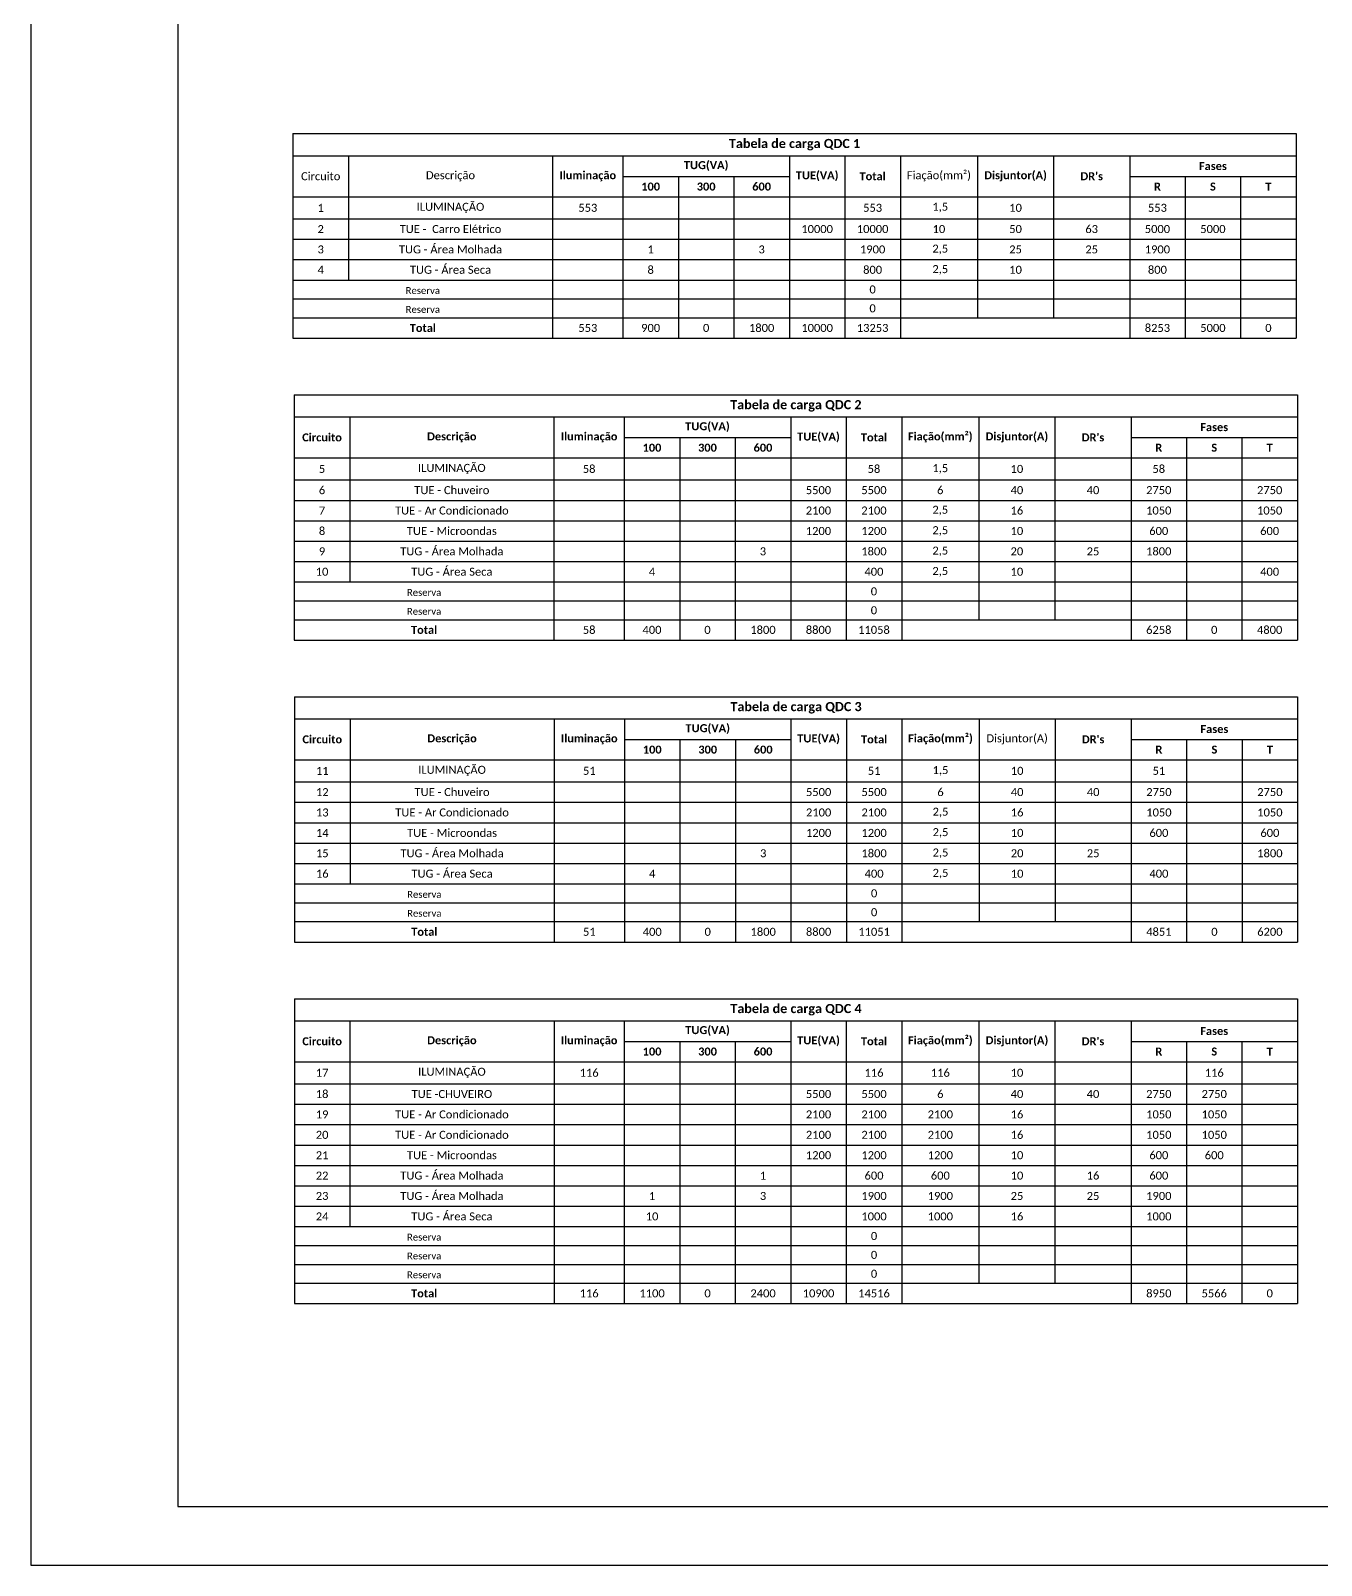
# Model space of a CAD drawing. Header units: millimetres. Extents: x 32721 to 70403, y 1490 to 13922.
# Drawn here: x 32721 to 34367, y 1490 to 3449 of the extents above; entities that cross this region are included whole.
import ezdxf

# ---------------------------------------------------------------- set-up
doc = ezdxf.new("R2010")
doc.units = ezdxf.units.MM
doc.layers.add('EJELFORMATO', color=170, linetype='Continuous', lineweight=25)
doc.styles.get("Standard").update_dxf_attribs({"font": 'arial.ttf'})

msp = doc.modelspace()

# ---------------------------------------------------------------- linework, layer by layer
for p, q in [((33055.3, 3317.3), (34335.2, 3317.3)), ((33055.3, 3317.3), (33055.3, 3056.3)), ((34335.2, 3317.3), (34335.2, 3056.3)), ((33055.3, 3289.1), (34335.2, 3289.1)), ((33126.1, 3289.1), (33126.1, 3130.5)), ((33386.6, 3289.1), (33386.6, 3056.3)), ((33476.3, 3289.1), (33476.3, 3056.3)), ((33688.7, 3289.1), (33688.7, 3056.3)), ((33759.5, 3289.1), (33759.5, 3056.3)), ((33830.3, 3289.1), (33830.3, 3056.3)), ((33928.8, 3289.1), (33928.8, 3082.3)), ((34025.8, 3289.1), (34025.8, 3082.3)), ((34122.9, 3289.1), (34122.9, 3056.3)), ((33476.3, 3262.7), (33688.7, 3262.7)), ((33547.1, 3262.7), (33547.1, 3056.3)), ((33617.9, 3262.7), (33617.9, 3056.3)), ((34122.9, 3262.7), (34335.2, 3262.7)), ((34193.7, 3262.7), (34193.7, 3056.3)), ((34264.5, 3262.7), (34264.5, 3056.3)), ((33055.3, 3236.7), (34335.2, 3236.7)), ((33055.3, 3208.6), (34335.2, 3208.6)), ((33055.3, 3182.5), (34335.2, 3182.5)), ((33055.3, 3156.5), (34335.2, 3156.5)), ((33055.3, 3130.5), (34335.2, 3130.5)), ((33055.3, 3106.4), (34335.2, 3106.4)), ((33055.3, 3082.3), (34335.2, 3082.3)), ((33055.3, 3056.3), (34335.2, 3056.3)), ((33057, 2984), (34336.9, 2984)), ((33057, 2984), (33057, 2671)), ((34336.9, 2984), (34336.9, 2671)), ((33057, 2955.8), (34336.9, 2955.8)), ((33127.8, 2955.8), (33127.8, 2745.2)), ((33388.3, 2955.8), (33388.3, 2671)), ((33478, 2955.8), (33478, 2671)), ((33690.4, 2955.8), (33690.4, 2671)), ((33761.2, 2955.8), (33761.2, 2671)), ((33832, 2955.8), (33832, 2671)), ((33930.5, 2955.8), (33930.5, 2697)), ((34027.5, 2955.8), (34027.5, 2697)), ((34124.6, 2955.8), (34124.6, 2671)), ((33478, 2929.5), (33690.4, 2929.5)), ((33548.8, 2929.5), (33548.8, 2671)), ((33619.6, 2929.5), (33619.6, 2671)), ((34124.6, 2929.5), (34336.9, 2929.5)), ((34195.4, 2929.5), (34195.4, 2671)), ((34266.1, 2929.5), (34266.1, 2671)), ((33057, 2903.4), (34336.9, 2903.4)), ((33057, 2875.3), (34336.9, 2875.3)), ((33057, 2849.3), (34336.9, 2849.3)), ((33057, 2823.3), (34336.9, 2823.3)), ((33057, 2797.2), (34336.9, 2797.2)), ((33057, 2771.2), (34336.9, 2771.2)), ((33057, 2745.2), (34336.9, 2745.2)), ((33057, 2721.1), (34336.9, 2721.1)), ((33057, 2697), (34336.9, 2697)), ((33057, 2671), (34336.9, 2671)), ((33057.3, 2598.7), (34337.2, 2598.7)), ((33057.3, 2598.7), (33057.3, 2285.7)), ((34337.2, 2598.7), (34337.2, 2285.7)), ((33057.3, 2570.5), (34337.2, 2570.5)), ((33128.1, 2570.5), (33128.1, 2359.9)), ((33388.5, 2570.5), (33388.5, 2285.7)), ((33478.3, 2570.5), (33478.3, 2285.7)), ((33690.7, 2570.5), (33690.7, 2285.7)), ((33761.4, 2570.5), (33761.4, 2285.7)), ((33832.2, 2570.5), (33832.2, 2285.7)), ((33930.7, 2570.5), (33930.7, 2311.7)), ((34027.8, 2570.5), (34027.8, 2311.7)), ((34124.8, 2570.5), (34124.8, 2285.7)), ((33478.3, 2544.2), (33690.7, 2544.2)), ((33549.1, 2544.2), (33549.1, 2285.7)), ((33619.9, 2544.2), (33619.9, 2285.7)), ((34124.8, 2544.2), (34337.2, 2544.2)), ((34195.6, 2544.2), (34195.6, 2285.7)), ((34266.4, 2544.2), (34266.4, 2285.7)), ((33057.3, 2518.1), (34337.2, 2518.1)), ((33057.3, 2490), (34337.2, 2490)), ((33057.3, 2464), (34337.2, 2464)), ((33057.3, 2438), (34337.2, 2438)), ((33057.3, 2411.9), (34337.2, 2411.9)), ((33057.3, 2385.9), (34337.2, 2385.9)), ((33057.3, 2359.9), (34337.2, 2359.9)), ((33057.3, 2335.8), (34337.2, 2335.8)), ((33057.3, 2311.7), (34337.2, 2311.7)), ((33057.3, 2285.7), (34337.2, 2285.7)), ((33057.1, 2213.4), (34337, 2213.4)), ((33057.1, 2213.4), (33057.1, 1824.2)), ((34337, 2213.4), (34337, 1824.2)), ((33057.1, 2185.2), (34337, 2185.2)), ((33127.9, 2185.2), (33127.9, 1922.5)), ((33388.4, 2185.2), (33388.4, 1824.2)), ((33478.1, 2185.2), (33478.1, 1824.2)), ((33690.5, 2185.2), (33690.5, 1824.2)), ((33761.3, 2185.2), (33761.3, 1824.2)), ((33832, 2185.2), (33832, 1824.2)), ((33930.6, 2185.2), (33930.6, 1850.3)), ((34027.6, 2185.2), (34027.6, 1850.3)), ((34124.7, 2185.2), (34124.7, 1824.2)), ((33478.1, 2158.9), (33690.5, 2158.9)), ((33548.9, 2158.9), (33548.9, 1824.2)), ((33619.7, 2158.9), (33619.7, 1824.2)), ((34124.7, 2158.9), (34337, 2158.9)), ((34195.4, 2158.9), (34195.4, 1824.2)), ((34266.2, 2158.9), (34266.2, 1824.2)), ((33057.1, 2132.8), (34337, 2132.8)), ((33057.1, 2104.7), (34337, 2104.7)), ((33057.1, 2078.7), (34337, 2078.7)), ((33057.1, 2052.7), (34337, 2052.7)), ((33057.1, 2026.6), (34337, 2026.6)), ((33057.1, 2000.6), (34337, 2000.6)), ((33057.1, 1974.6), (34337, 1974.6)), ((33057.1, 1948.5), (34337, 1948.5)), ((33057.1, 1922.5), (34337, 1922.5)), ((33057.1, 1898.4), (34337, 1898.4)), ((33057.1, 1874.3), (34337, 1874.3)), ((33057.1, 1850.3), (34337, 1850.3)), ((33057.1, 1824.2), (34337, 1824.2))]:
    msp.add_line(p, q)
at = {"layer": 'EJELFORMATO', "color": 7}
msp.add_lwpolyline([(32720.7, 1490.3), (39028.2, 1490.3), (39028.2, 5945.3), (32720.7, 5945.3)], close=True, dxfattribs=at)
at = {"layer": 'EJELFORMATO'}
msp.add_lwpolyline([(38953.2, 1565.3), (38953.2, 5870.3), (32908.2, 5870.3), (32908.2, 1565.3)], close=True, dxfattribs=at)

# ---------------------------------------------------------------- texts
for s, insert, char_height, width, attachment_point in [('{\\fCalibri|b1|i0|c0;Tabela de carga QDC 1', (33695.3, 3303.2), 11.674, 1267.522, 5), ('{\\fCalibri|b1|i0|c0;TUG(VA)', (33582.5, 3275.9), 10.214, 199.95, 5), ('{\\fCalibri|b1|i0|c0;TUE(VA)', (33724.1, 3262.9), 10.214, 58.377, 5), ('{\\fCalibri|b0|i0|c0;Fiação(mm²)', (33879.5, 3262.9), 10.214, 86.102, 5), ('{\\fCalibri|b1|i0|c0;Disjuntor(A)', (33977.3, 3262.9), 10.214, 84.643, 5), ('{\\fCalibri|b1|i0|c0;Fases', (34229.1, 3275.9), 10.214, 199.95, 5), ('{\\fCalibri|b0|i0|c0;Circuito', (33090.7, 3262.9), 10.214, 58.377, 5), ('{\\fCalibri|b0|i0|c0;Descrição', (33256.3, 3262.9), 10.214, 248.074, 5), ('{\\fCalibri|b1|i0|c0;Iluminação', (33431.5, 3262.9), 10.214, 77.347, 5), ('{\\fCalibri|b1|i0|c0;100', (33511.7, 3249.7), 10.214, 58.377, 5), ('{\\fCalibri|b1|i0|c0;300', (33582.5, 3249.7), 10.214, 58.377, 5), ('{\\fCalibri|b1|i0|c0;600', (33653.3, 3249.7), 10.214, 58.377, 5), ('{\\fCalibri|b1|i0|c0;Total', (33794.9, 3262.9), 10.214, 58.377, 5), ("{\\fCalibri|b1|i0|c0;DR's", (34074.4, 3262.9), 10.214, 84.643, 5), ('{\\fCalibri|b1|i0|c0;R', (34158.3, 3249.7), 10.214, 58.377, 5), ('{\\fCalibri|b1|i0|c0;S', (34229.1, 3249.7), 10.214, 58.377, 5), ('{\\fCalibri|b1|i0|c0;T', (34299.9, 3249.7), 10.214, 58.377, 5), ('{\\fCalibri|b0|i0|c0;ILUMINAÇÃO', (33256.3, 3222.6), 10.214, 248.074, 5), ('{\\fCalibri|b0|i0|c0;1', (33090.7, 3222.6), 10.214, 58.377, 5), ('{\\fCalibri|b0|i0|c0;553', (33431.5, 3222.6), 10.214, 77.347, 5), ('{\\fCalibri|b0|i0|c0;553', (33794.9, 3222.6), 10.214, 58.377, 5), ('{\\fCalibri|b0|i0|c0;1,5', (33881.2, 3223), 10.214, 86.102, 5), ('{\\fCalibri|b0|i0|c0;10', (33977.3, 3222.6), 10.214, 84.643, 5), ('{\\fCalibri|b0|i0|c0;553', (34158.3, 3222.6), 10.214, 58.377, 5), ('{\\fCalibri|b0|i0|c0;2', (33090.7, 3195.5), 10.214, 58.377, 5), ('{\\fCalibri|b0|i0|c0;TUE -  Carro Elétrico', (33256.3, 3195.5), 10.214, 248.074, 5), ('{\\fCalibri|b0|i0|c0;10000', (33724.1, 3195.5), 10.214, 58.377, 5), ('{\\fCalibri|b0|i0|c0;10000', (33794.9, 3195.5), 10.214, 58.377, 5), ('{\\fCalibri|b0|i0|c0|p34;10}', (33879.5, 3195.5), 10.214, 86.102, 5), ('{\\fCalibri|b0|i0|c0;50', (33977.3, 3195.5), 10.214, 84.643, 5), ('{\\fCalibri|b0|i0|c0;63', (34074.4, 3195.5), 10.214, 84.643, 5), ('{\\fCalibri|b0|i0|c0;5000', (34158.3, 3195.5), 10.214, 58.377, 5), ('{\\fCalibri|b0|i0|c0;5000', (34229.1, 3195.5), 10.214, 58.377, 5), ('{\\fCalibri|b0|i0|c0;3', (33090.7, 3169.5), 10.214, 58.377, 5), ('{\\fCalibri|b0|i0|c0;TUG - Área Molhada ', (33256.3, 3169.5), 10.214, 248.074, 5), ('{\\fCalibri|b0|i0|c0;1', (33511.7, 3169.5), 10.214, 58.377, 5), ('{\\fCalibri|b0|i0|c0;3', (33653.3, 3169.5), 10.214, 58.377, 5), ('{\\fCalibri|b0|i0|c0;1900', (33794.9, 3169.5), 10.214, 58.377, 5), ('{\\fCalibri|b0|i0|c0;2,5', (33881.2, 3169.5), 10.214, 86.102, 5), ('{\\fCalibri|b0|i0|c0;25', (33977.3, 3169.5), 10.214, 84.643, 5), ('{\\fCalibri|b0|i0|c0;25', (34074.4, 3169.5), 10.214, 84.643, 5), ('{\\fCalibri|b0|i0|c0;1900', (34158.3, 3169.5), 10.214, 58.377, 5), ('{\\fCalibri|b0|i0|c0;4', (33090.7, 3143.5), 10.214, 58.377, 5), ('{\\fCalibri|b0|i0|c0;TUG - Área Seca', (33256.3, 3143.5), 10.214, 248.074, 5), ('{\\fCalibri|b0|i0|c0;8', (33511.7, 3143.5), 10.214, 58.377, 5), ('{\\fCalibri|b0|i0|c0;800', (33794.9, 3143.5), 10.214, 58.377, 5), ('{\\fCalibri|b0|i0|c0;2,5', (33881.2, 3143.4), 10.214, 86.102, 5), ('{\\fCalibri|b0|i0|c0;10', (33977.3, 3143.5), 10.214, 84.643, 5), ('{\\fCalibri|b0|i0|c0;800', (34158.3, 3143.5), 10.214, 58.377, 5), ('{\\fCalibri|b0|i0|c0;Reserva', (33221, 3112.6), 8.755, 318.86, 8), ('{\\fCalibri|b0|i0|c0;0', (33794.9, 3118.4), 10.214, 58.377, 5), ('{\\fCalibri|b0|i0|c0;Reserva', (33221, 3088.5), 8.755, 318.86, 8), ('{\\fCalibri|b0|i0|c0;0', (33794.9, 3094.3), 10.214, 58.377, 5), ('{\\fCalibri|b1|i0|c0;Total', (33221, 3069.3), 10.214, 318.86, 5), ('{\\fCalibri|b0|i0|c0;1800', (33653.3, 3069.3), 10.214, 58.377, 5), ('{\\fCalibri|b0|i0|c0;8253', (34158.3, 3069.3), 10.214, 58.377, 5), ('{\\fCalibri|b0|i0|c0;553', (33431.5, 3069.3), 10.214, 77.347, 5), ('{\\fCalibri|b0|i0|c0;900', (33511.7, 3069.3), 10.214, 58.377, 5), ('{\\fCalibri|b0|i0|c0;0', (33582.5, 3069.3), 10.214, 58.377, 5), ('{\\fCalibri|b0|i0|c0;10000', (33724.1, 3069.3), 10.214, 58.377, 5), ('{\\fCalibri|b0|i0|c0;13253', (33794.9, 3069.3), 10.214, 58.377, 5), ('{\\fCalibri|b0|i0|c0;5000', (34229.1, 3069.3), 10.214, 58.377, 5), ('{\\fCalibri|b0|i0|c0;0', (34299.9, 3069.3), 10.214, 58.377, 5), ('{\\fCalibri|b1|i0|c0;Tabela de carga QDC 2', (33697, 2969.9), 11.674, 1267.522, 5), ('{\\fCalibri|b1|i0|c0;TUG(VA)', (33584.2, 2942.7), 10.214, 199.95, 5), ('{\\fCalibri|b1|i0|c0;Fiação(mm²)', (33881.2, 2929.6), 10.214, 86.102, 5), ('{\\fCalibri|b1|i0|c0;Disjuntor(A)', (33979, 2929.6), 10.214, 84.643, 5), ('{\\fCalibri|b1|i0|c0;Fases', (34230.8, 2942.7), 10.214, 199.95, 5), ('{\\fCalibri|b1|i0|c0;Circuito', (33092.4, 2929.6), 10.214, 58.377, 5), ('{\\fCalibri|b1|i0|c0;Descrição', (33258, 2929.6), 10.214, 248.074, 5), ('{\\fCalibri|b1|i0|c0;Iluminação', (33433.2, 2929.6), 10.214, 77.347, 5), ('{\\fCalibri|b1|i0|c0;100', (33513.4, 2916.5), 10.214, 58.377, 5), ('{\\fCalibri|b1|i0|c0;300', (33584.2, 2916.5), 10.214, 58.377, 5), ('{\\fCalibri|b1|i0|c0;600', (33655, 2916.5), 10.214, 58.377, 5), ('{\\fCalibri|b1|i0|c0;TUE(VA)', (33725.8, 2929.6), 10.214, 58.377, 5), ('{\\fCalibri|b1|i0|c0;Total', (33796.6, 2929.6), 10.214, 58.377, 5), ("{\\fCalibri|b1|i0|c0;DR's", (34076.1, 2929.6), 10.214, 84.643, 5), ('{\\fCalibri|b1|i0|c0;R', (34160, 2916.5), 10.214, 58.377, 5), ('{\\fCalibri|b1|i0|c0;S', (34230.8, 2916.5), 10.214, 58.377, 5), ('{\\fCalibri|b1|i0|c0;T', (34301.5, 2916.5), 10.214, 58.377, 5), ('{\\fCalibri|b0|i0|c0;5', (33092.4, 2889.4), 10.214, 58.377, 5), ('{\\fCalibri|b0|i0|c0;ILUMINAÇÃO', (33258, 2889.4), 10.214, 248.074, 5), ('{\\fCalibri|b0|i0|c0;58', (33433.2, 2889.4), 10.214, 77.347, 5), ('{\\fCalibri|b0|i0|c0;58', (33796.6, 2889.4), 10.214, 58.377, 5), ('{\\fCalibri|b0|i0|c0;1,5', (33881.2, 2889.4), 10.214, 86.102, 5), ('{\\fCalibri|b0|i0|c0;10', (33979, 2889.4), 10.214, 84.643, 5), ('{\\fCalibri|b0|i0|c0;58', (34160, 2889.4), 10.214, 58.377, 5), ('{\\fCalibri|b0|i0|c0;6', (33092.4, 2862.3), 10.214, 58.377, 5), ('{\\fCalibri|b0|i0|c0;TUE - Chuveiro', (33258, 2862.3), 10.214, 248.074, 5), ('{\\fCalibri|b0|i0|c0|p34;5500}', (33725.8, 2862.3), 10.214, 58.377, 5), ('{\\fCalibri|b0|i0|c0|p34;5500}', (33796.6, 2862.3), 10.214, 58.377, 5), ('{\\fCalibri|b0|i0|c0;6', (33881.2, 2862.3), 10.214, 86.102, 5), ('{\\fCalibri|b0|i0|c0;40', (33979, 2862.3), 10.214, 84.643, 5), ('{\\fCalibri|b0|i0|c0;40', (34076.1, 2862.3), 10.214, 84.643, 5), ('{\\fCalibri|b0|i0|c0;2750', (34160, 2862.3), 10.214, 58.377, 5), ('{\\fCalibri|b0|i0|c0;2750', (34301.5, 2862.3), 10.214, 58.377, 5), ('{\\fCalibri|b0|i0|c0;7', (33092.4, 2836.3), 10.214, 58.377, 5), ('{\\fCalibri|b0|i0|c0;TUE - Ar Condicionado', (33258, 2836.3), 10.214, 248.074, 5), ('{\\fCalibri|b0|i0|c0;2100', (33725.8, 2836.3), 10.214, 58.377, 5), ('{\\fCalibri|b0|i0|c0;2100', (33796.6, 2836.3), 10.214, 58.377, 5), ('{\\fCalibri|b0|i0|c0;2,5', (33881.2, 2836.3), 10.214, 86.102, 5), ('{\\fCalibri|b0|i0|c0;16', (33979, 2836.3), 10.214, 84.643, 5), ('{\\fCalibri|b0|i0|c0;1050', (34160, 2836.3), 10.214, 58.377, 5), ('{\\fCalibri|b0|i0|c0;1050', (34301.5, 2836.3), 10.214, 58.377, 5), ('{\\fCalibri|b0|i0|c0;8', (33092.4, 2810.2), 10.214, 58.377, 5), ('{\\fCalibri|b0|i0|c0;TUE - Microondas ', (33258, 2810.2), 10.214, 248.074, 5), ('{\\fCalibri|b0|i0|c0;1200', (33725.8, 2810.2), 10.214, 58.377, 5), ('{\\fCalibri|b0|i0|c0;1200', (33796.6, 2810.2), 10.214, 58.377, 5), ('{\\fCalibri|b0|i0|c0;2,5', (33881.2, 2810.2), 10.214, 86.102, 5), ('{\\fCalibri|b0|i0|c0;10', (33979, 2810.2), 10.214, 84.643, 5), ('{\\fCalibri|b0|i0|c0;600', (34160, 2810.2), 10.214, 58.377, 5), ('{\\fCalibri|b0|i0|c0;600', (34301.5, 2810.2), 10.214, 58.377, 5), ('{\\fCalibri|b0|i0|c0;9', (33092.4, 2784.2), 10.214, 58.377, 5), ('{\\fCalibri|b0|i0|c0;TUG - Área Molhada ', (33258, 2784.2), 10.214, 248.074, 5), ('{\\fCalibri|b0|i0|c0;3', (33655, 2784.2), 10.214, 58.377, 5), ('{\\fCalibri|b0|i0|c0|p34;1800}', (33796.6, 2784.2), 10.214, 58.377, 5), ('{\\fCalibri|b0|i0|c0;2,5', (33881.2, 2784.2), 10.214, 86.102, 5), ('{\\fCalibri|b0|i0|c0;20', (33979, 2784.2), 10.214, 84.643, 5), ('{\\fCalibri|b0|i0|c0;25', (34076.1, 2784.2), 10.214, 84.643, 5), ('{\\fCalibri|b0|i0|c0;1800', (34160, 2784.2), 10.214, 58.377, 5), ('{\\fCalibri|b0|i0|c0;10', (33092.4, 2758.2), 10.214, 58.377, 5), ('{\\fCalibri|b0|i0|c0;TUG - Área Seca', (33258, 2758.2), 10.214, 248.074, 5), ('{\\fCalibri|b0|i0|c0;4', (33513.4, 2758.2), 10.214, 58.377, 5), ('{\\fCalibri|b0|i0|c0;400', (33796.6, 2758.2), 10.214, 58.377, 5), ('{\\fCalibri|b0|i0|c0;2,5', (33881.2, 2758.2), 10.214, 86.102, 5), ('{\\fCalibri|b0|i0|c0;10', (33979, 2758.2), 10.214, 84.643, 5), ('{\\fCalibri|b0|i0|c0;400', (34301.5, 2758.2), 10.214, 58.377, 5), ('{\\fCalibri|b0|i0|c0;Reserva', (33222.6, 2727.3), 8.755, 318.86, 8), ('{\\fCalibri|b0|i0|c0;0', (33796.6, 2733.1), 10.214, 58.377, 5), ('{\\fCalibri|b0|i0|c0;Reserva', (33222.6, 2703.2), 8.755, 318.86, 8), ('{\\fCalibri|b0|i0|c0;0', (33796.6, 2709), 10.214, 58.377, 5), ('{\\fCalibri|b1|i0|c0;Total', (33222.6, 2684), 10.214, 318.86, 5), ('{\\fCalibri|b0|i0|c0;58', (33433.2, 2684), 10.214, 77.347, 5), ('{\\fCalibri|b0|i0|c0|p34;400}', (33513.4, 2684), 10.214, 58.377, 5), ('{\\fCalibri|b0|i0|c0;0', (33584.2, 2684), 10.214, 58.377, 5), ('{\\fCalibri|b0|i0|c0;1800', (33655, 2684), 10.214, 58.377, 5), ('{\\fCalibri|b0|i0|c0|p34;8800}', (33725.8, 2684), 10.214, 58.377, 5), ('{\\fCalibri|b0|i0|c0|p34;11058}', (33796.6, 2684), 10.214, 58.377, 5), ('{\\fCalibri|b0|i0|c0;6258', (34160, 2684), 10.214, 58.377, 5), ('{\\fCalibri|b0|i0|c0;0', (34230.8, 2684), 10.214, 58.377, 5), ('{\\fCalibri|b0|i0|c0;4800', (34301.5, 2684), 10.214, 58.377, 5), ('{\\fCalibri|b1|i0|c0;Tabela de carga QDC 3', (33697.2, 2584.6), 11.674, 1267.522, 5), ('{\\fCalibri|b1|i0|c0;Circuito', (33092.7, 2544.3), 10.214, 58.377, 5), ('{\\fCalibri|b1|i0|c0;Descrição', (33258.3, 2544.3), 10.214, 248.074, 5), ('{\\fCalibri|b1|i0|c0;Iluminação', (33433.4, 2544.3), 10.214, 77.347, 5), ('{\\fCalibri|b1|i0|c0;TUG(VA)', (33584.5, 2557.4), 10.214, 199.95, 5), ('{\\fCalibri|b1|i0|c0;TUE(VA)', (33726, 2544.3), 10.214, 58.377, 5), ('{\\fCalibri|b1|i0|c0;Total', (33796.8, 2544.3), 10.214, 58.377, 5), ('{\\fCalibri|b1|i0|c0;Fiação(mm²)', (33881.5, 2544.3), 10.214, 86.102, 5), ('{\\fCalibri|b0|i0|c0;Disjuntor(A)', (33979.3, 2544.3), 10.214, 84.643, 5), ("{\\fCalibri|b1|i0|c0;DR's", (34076.3, 2544.3), 10.214, 84.643, 5), ('{\\fCalibri|b1|i0|c0;Fases', (34231, 2557.4), 10.214, 199.95, 5), ('{\\fCalibri|b1|i0|c0;100', (33513.7, 2531.2), 10.214, 58.377, 5), ('{\\fCalibri|b1|i0|c0;300', (33584.5, 2531.2), 10.214, 58.377, 5), ('{\\fCalibri|b1|i0|c0;600', (33655.3, 2531.2), 10.214, 58.377, 5), ('{\\fCalibri|b1|i0|c0;R', (34160.2, 2531.2), 10.214, 58.377, 5), ('{\\fCalibri|b1|i0|c0;S', (34231, 2531.2), 10.214, 58.377, 5), ('{\\fCalibri|b1|i0|c0;T', (34301.8, 2531.2), 10.214, 58.377, 5), ('{\\fCalibri|b0|i0|c0;11', (33092.7, 2504.1), 10.214, 58.377, 5), ('{\\fCalibri|b0|i0|c0;ILUMINAÇÃO', (33258.3, 2504.1), 10.214, 248.074, 5), ('{\\fCalibri|b0|i0|c0;51', (33433.4, 2504.1), 10.214, 77.347, 5), ('{\\fCalibri|b0|i0|c0;51', (33796.8, 2504.1), 10.214, 58.377, 5), ('{\\fCalibri|b0|i0|c0;1,5', (33881.5, 2504.1), 10.214, 86.102, 5), ('{\\fCalibri|b0|i0|c0;10', (33979.3, 2504.1), 10.214, 84.643, 5), ('{\\fCalibri|b0|i0|c0;51', (34160.2, 2504.1), 10.214, 58.377, 5), ('{\\fCalibri|b0|i0|c0;12', (33092.7, 2477), 10.214, 58.377, 5), ('{\\fCalibri|b0|i0|c0;TUE - Chuveiro', (33258.3, 2477), 10.214, 248.074, 5), ('{\\fCalibri|b0|i0|c0|p34;5500}', (33726, 2477), 10.214, 58.377, 5), ('{\\fCalibri|b0|i0|c0|p34;5500}', (33796.8, 2477), 10.214, 58.377, 5), ('{\\fCalibri|b0|i0|c0;6', (33881.5, 2477), 10.214, 86.102, 5), ('{\\fCalibri|b0|i0|c0;40', (33979.3, 2477), 10.214, 84.643, 5), ('{\\fCalibri|b0|i0|c0;40', (34076.3, 2477), 10.214, 84.643, 5), ('{\\fCalibri|b0|i0|c0;2750', (34160.2, 2477), 10.214, 58.377, 5), ('{\\fCalibri|b0|i0|c0;2750', (34301.8, 2477), 10.214, 58.377, 5), ('{\\fCalibri|b0|i0|c0;13', (33092.7, 2451), 10.214, 58.377, 5), ('{\\fCalibri|b0|i0|c0;TUE - Ar Condicionado', (33258.3, 2451), 10.214, 248.074, 5), ('{\\fCalibri|b0|i0|c0;2100', (33726, 2451), 10.214, 58.377, 5), ('{\\fCalibri|b0|i0|c0;2100', (33796.8, 2451), 10.214, 58.377, 5), ('{\\fCalibri|b0|i0|c0;2,5', (33881.5, 2451), 10.214, 86.102, 5), ('{\\fCalibri|b0|i0|c0;16', (33979.3, 2451), 10.214, 84.643, 5), ('{\\fCalibri|b0|i0|c0;1050', (34160.2, 2451), 10.214, 58.377, 5), ('{\\fCalibri|b0|i0|c0;1050', (34301.8, 2451), 10.214, 58.377, 5), ('{\\fCalibri|b0|i0|c0;14', (33092.7, 2424.9), 10.214, 58.377, 5), ('{\\fCalibri|b0|i0|c0;TUE - Microondas ', (33258.3, 2424.9), 10.214, 248.074, 5), ('{\\fCalibri|b0|i0|c0;1200', (33726, 2424.9), 10.214, 58.377, 5), ('{\\fCalibri|b0|i0|c0;1200', (33796.8, 2424.9), 10.214, 58.377, 5), ('{\\fCalibri|b0|i0|c0;2,5', (33881.5, 2424.9), 10.214, 86.102, 5), ('{\\fCalibri|b0|i0|c0;10', (33979.3, 2424.9), 10.214, 84.643, 5), ('{\\fCalibri|b0|i0|c0;600', (34160.2, 2424.9), 10.214, 58.377, 5), ('{\\fCalibri|b0|i0|c0;600', (34301.8, 2424.9), 10.214, 58.377, 5), ('{\\fCalibri|b0|i0|c0;15', (33092.7, 2398.9), 10.214, 58.377, 5), ('{\\fCalibri|b0|i0|c0;TUG - Área Molhada ', (33258.3, 2398.9), 10.214, 248.074, 5), ('{\\fCalibri|b0|i0|c0;3', (33655.3, 2398.9), 10.214, 58.377, 5), ('{\\fCalibri|b0|i0|c0|p34;1800}', (33796.8, 2398.9), 10.214, 58.377, 5), ('{\\fCalibri|b0|i0|c0;2,5', (33881.5, 2398.9), 10.214, 86.102, 5), ('{\\fCalibri|b0|i0|c0;20', (33979.3, 2398.9), 10.214, 84.643, 5), ('{\\fCalibri|b0|i0|c0;25', (34076.3, 2398.9), 10.214, 84.643, 5), ('{\\fCalibri|b0|i0|c0;1800', (34301.8, 2398.9), 10.214, 58.377, 5), ('{\\fCalibri|b0|i0|c0;16', (33092.7, 2372.9), 10.214, 58.377, 5), ('{\\fCalibri|b0|i0|c0;TUG - Área Seca', (33258.3, 2372.9), 10.214, 248.074, 5), ('{\\fCalibri|b0|i0|c0;4', (33513.7, 2372.9), 10.214, 58.377, 5), ('{\\fCalibri|b0|i0|c0;400', (33796.8, 2372.9), 10.214, 58.377, 5), ('{\\fCalibri|b0|i0|c0;2,5', (33881.5, 2372.9), 10.214, 86.102, 5), ('{\\fCalibri|b0|i0|c0;10', (33979.3, 2372.9), 10.214, 84.643, 5), ('{\\fCalibri|b0|i0|c0;400', (34160.2, 2372.9), 10.214, 58.377, 5), ('{\\fCalibri|b0|i0|c0;Reserva', (33222.9, 2342), 8.755, 318.86, 8), ('{\\fCalibri|b0|i0|c0;0', (33796.8, 2347.8), 10.214, 58.377, 5), ('{\\fCalibri|b0|i0|c0;Reserva', (33222.9, 2317.9), 8.755, 318.86, 8), ('{\\fCalibri|b0|i0|c0;0', (33796.8, 2323.7), 10.214, 58.377, 5), ('{\\fCalibri|b1|i0|c0;Total', (33222.9, 2298.7), 10.214, 318.86, 5), ('{\\fCalibri|b0|i0|c0;51', (33433.4, 2298.7), 10.214, 77.347, 5), ('{\\fCalibri|b0|i0|c0|p34;400}', (33513.7, 2298.7), 10.214, 58.377, 5), ('{\\fCalibri|b0|i0|c0;0', (33584.5, 2298.7), 10.214, 58.377, 5), ('{\\fCalibri|b0|i0|c0;1800', (33655.3, 2298.7), 10.214, 58.377, 5), ('{\\fCalibri|b0|i0|c0|p34;8800}', (33726, 2298.7), 10.214, 58.377, 5), ('{\\fCalibri|b0|i0|c0|p34;11051}', (33796.8, 2298.7), 10.214, 58.377, 5), ('{\\fCalibri|b0|i0|c0;4851', (34160.2, 2298.7), 10.214, 58.377, 5), ('{\\fCalibri|b0|i0|c0;0', (34231, 2298.7), 10.214, 58.377, 5), ('{\\fCalibri|b0|i0|c0;6200', (34301.8, 2298.7), 10.214, 58.377, 5), ('{\\fCalibri|b1|i0|c0;Tabela de carga QDC 4', (33697.1, 2199.3), 11.674, 1267.522, 5), ('{\\fCalibri|b1|i0|c0;TUG(VA)', (33584.3, 2172.1), 10.214, 199.95, 5), ('{\\fCalibri|b1|i0|c0;Fases', (34230.8, 2172.1), 10.214, 199.95, 5), ('{\\fCalibri|b1|i0|c0;Circuito', (33092.5, 2159), 10.214, 58.377, 5), ('{\\fCalibri|b1|i0|c0;Descrição', (33258.1, 2159), 10.214, 248.074, 5), ('{\\fCalibri|b1|i0|c0;Iluminação', (33433.2, 2159), 10.214, 77.347, 5), ('{\\fCalibri|b1|i0|c0;TUE(VA)', (33725.9, 2159), 10.214, 58.377, 5), ('{\\fCalibri|b1|i0|c0;Total', (33796.7, 2159), 10.214, 58.377, 5), ('{\\fCalibri|b1|i0|c0;Fiação(mm²)', (33881.3, 2159), 10.214, 86.102, 5), ('{\\fCalibri|b1|i0|c0;Disjuntor(A)', (33979.1, 2159), 10.214, 84.643, 5), ("{\\fCalibri|b1|i0|c0;DR's", (34076.1, 2159), 10.214, 84.643, 5), ('{\\fCalibri|b1|i0|c0;100', (33513.5, 2145.9), 10.214, 58.377, 5), ('{\\fCalibri|b1|i0|c0;300', (33584.3, 2145.9), 10.214, 58.377, 5), ('{\\fCalibri|b1|i0|c0;600', (33655.1, 2145.9), 10.214, 58.377, 5), ('{\\fCalibri|b1|i0|c0;R', (34160.1, 2145.9), 10.214, 58.377, 5), ('{\\fCalibri|b1|i0|c0;S', (34230.8, 2145.9), 10.214, 58.377, 5), ('{\\fCalibri|b1|i0|c0;T', (34301.6, 2145.9), 10.214, 58.377, 5), ('{\\fCalibri|b0|i0|c0;17', (33092.5, 2118.8), 10.214, 58.377, 5), ('{\\fCalibri|b0|i0|c0;ILUMINAÇÃO', (33258.1, 2118.8), 10.214, 248.074, 5), ('{\\fCalibri|b0|i0|c0;116', (33433.2, 2118.8), 10.214, 77.347, 5), ('{\\fCalibri|b0|i0|c0;116', (33796.7, 2118.8), 10.214, 58.377, 5), ('{\\fCalibri|b0|i0|c0;116', (33881.3, 2118.8), 10.214, 86.102, 5), ('{\\fCalibri|b0|i0|c0;10', (33979.1, 2118.8), 10.214, 84.643, 5), ('{\\fCalibri|b0|i0|c0;116', (34230.8, 2118.8), 10.214, 58.377, 5), ('{\\fCalibri|b0|i0|c0;18', (33092.5, 2091.7), 10.214, 58.377, 5), ('{\\fCalibri|b0|i0|c0;TUE -CHUVEIRO', (33258.1, 2091.7), 10.214, 248.074, 5), ('{\\fCalibri|b0|i0|c0;5500', (33725.9, 2091.7), 10.214, 58.377, 5), ('{\\fCalibri|b0|i0|c0;5500', (33796.7, 2091.7), 10.214, 58.377, 5), ('{\\fCalibri|b0|i0|c0;6', (33881.3, 2091.7), 10.214, 86.102, 5), ('{\\fCalibri|b0|i0|c0;40', (33979.1, 2091.7), 10.214, 84.643, 5), ('{\\fCalibri|b0|i0|c0;40', (34076.1, 2091.7), 10.214, 84.643, 5), ('{\\fCalibri|b0|i0|c0;2750', (34160.1, 2091.7), 10.214, 58.377, 5), ('{\\fCalibri|b0|i0|c0;2750', (34230.8, 2091.7), 10.214, 58.377, 5), ('{\\fCalibri|b0|i0|c0;19', (33092.5, 2065.7), 10.214, 58.377, 5), ('{\\fCalibri|b0|i0|c0;TUE - Ar Condicionado', (33258.1, 2065.7), 10.214, 248.074, 5), ('{\\fCalibri|b0|i0|c0;2100', (33725.9, 2065.7), 10.214, 58.377, 5), ('{\\fCalibri|b0|i0|c0;2100', (33796.7, 2065.7), 10.214, 58.377, 5), ('{\\fCalibri|b0|i0|c0;2100', (33881.3, 2065.7), 10.214, 86.102, 5), ('{\\fCalibri|b0|i0|c0;16', (33979.1, 2065.7), 10.214, 84.643, 5), ('{\\fCalibri|b0|i0|c0;1050', (34160.1, 2065.7), 10.214, 58.377, 5), ('{\\fCalibri|b0|i0|c0;1050', (34230.8, 2065.7), 10.214, 58.377, 5), ('{\\fCalibri|b0|i0|c0;20', (33092.5, 2039.6), 10.214, 58.377, 5), ('{\\fCalibri|b0|i0|c0;TUE - Ar Condicionado', (33258.1, 2039.6), 10.214, 248.074, 5), ('{\\fCalibri|b0|i0|c0;2100', (33725.9, 2039.6), 10.214, 58.377, 5), ('{\\fCalibri|b0|i0|c0;2100', (33796.7, 2039.6), 10.214, 58.377, 5), ('{\\fCalibri|b0|i0|c0;2100', (33881.3, 2039.6), 10.214, 86.102, 5), ('{\\fCalibri|b0|i0|c0;16', (33979.1, 2039.6), 10.214, 84.643, 5), ('{\\fCalibri|b0|i0|c0;1050', (34160.1, 2039.6), 10.214, 58.377, 5), ('{\\fCalibri|b0|i0|c0;1050', (34230.8, 2039.6), 10.214, 58.377, 5), ('{\\fCalibri|b0|i0|c0;21', (33092.5, 2013.6), 10.214, 58.377, 5), ('{\\fCalibri|b0|i0|c0;TUE - Microondas ', (33258.1, 2013.6), 10.214, 248.074, 5), ('{\\fCalibri|b0|i0|c0;1200', (33725.9, 2013.6), 10.214, 58.377, 5), ('{\\fCalibri|b0|i0|c0;1200', (33796.7, 2013.6), 10.214, 58.377, 5), ('{\\fCalibri|b0|i0|c0;1200', (33881.3, 2013.6), 10.214, 86.102, 5), ('{\\fCalibri|b0|i0|c0;10', (33979.1, 2013.6), 10.214, 84.643, 5), ('{\\fCalibri|b0|i0|c0;600', (34160.1, 2013.6), 10.214, 58.377, 5), ('{\\fCalibri|b0|i0|c0;600', (34230.8, 2013.6), 10.214, 58.377, 5), ('{\\fCalibri|b0|i0|c0;22', (33092.5, 1987.6), 10.214, 58.377, 5), ('{\\fCalibri|b0|i0|c0;TUG - Área Molhada ', (33258.1, 1987.6), 10.214, 248.074, 5), ('{\\fCalibri|b0|i0|c0;1', (33655.1, 1987.6), 10.214, 58.377, 5), ('{\\fCalibri|b0|i0|c0;600', (33796.7, 1987.6), 10.214, 58.377, 5), ('{\\fCalibri|b0|i0|c0;600', (33881.3, 1987.6), 10.214, 86.102, 5), ('{\\fCalibri|b0|i0|c0;10', (33979.1, 1987.6), 10.214, 84.643, 5), ('{\\fCalibri|b0|i0|c0;16', (34076.1, 1987.6), 10.214, 84.643, 5), ('{\\fCalibri|b0|i0|c0;600', (34160.1, 1987.6), 10.214, 58.377, 5), ('{\\fCalibri|b0|i0|c0;23', (33092.5, 1961.6), 10.214, 58.377, 5), ('{\\fCalibri|b0|i0|c0;TUG - Área Molhada ', (33258.1, 1961.6), 10.214, 248.074, 5), ('{\\fCalibri|b0|i0|c0;1', (33513.5, 1961.6), 10.214, 58.377, 5), ('{\\fCalibri|b0|i0|c0;3', (33655.1, 1961.6), 10.214, 58.377, 5), ('{\\fCalibri|b0|i0|c0;1900', (33796.7, 1961.6), 10.214, 58.377, 5), ('{\\fCalibri|b0|i0|c0;1900', (33881.3, 1961.6), 10.214, 86.102, 5), ('{\\fCalibri|b0|i0|c0;25', (33979.1, 1961.6), 10.214, 84.643, 5), ('{\\fCalibri|b0|i0|c0;25', (34076.1, 1961.6), 10.214, 84.643, 5), ('{\\fCalibri|b0|i0|c0;1900', (34160.1, 1961.6), 10.214, 58.377, 5), ('{\\fCalibri|b0|i0|c0;24', (33092.5, 1935.5), 10.214, 58.377, 5), ('{\\fCalibri|b0|i0|c0;TUG - Área Seca', (33258.1, 1935.5), 10.214, 248.074, 5), ('{\\fCalibri|b0|i0|c0;10', (33513.5, 1935.5), 10.214, 58.377, 5), ('{\\fCalibri|b0|i0|c0;1000', (33796.7, 1935.5), 10.214, 58.377, 5), ('{\\fCalibri|b0|i0|c0;1000', (33881.3, 1935.5), 10.214, 86.102, 5), ('{\\fCalibri|b0|i0|c0;16', (33979.1, 1935.5), 10.214, 84.643, 5), ('{\\fCalibri|b0|i0|c0;1000', (34160.1, 1935.5), 10.214, 58.377, 5), ('{\\fCalibri|b0|i0|c0;Reserva', (33222.7, 1904.6), 8.755, 318.86, 8), ('{\\fCalibri|b0|i0|c0;0', (33796.7, 1910.5), 10.214, 58.377, 5), ('{\\fCalibri|b0|i0|c0;Reserva', (33222.7, 1880.6), 8.755, 318.86, 8), ('{\\fCalibri|b0|i0|c0;0', (33796.7, 1886.4), 10.214, 58.377, 5), ('{\\fCalibri|b0|i0|c0;Reserva', (33222.7, 1856.5), 8.755, 318.86, 8), ('{\\fCalibri|b0|i0|c0;0', (33796.7, 1862.3), 10.214, 58.377, 5), ('{\\fCalibri|b1|i0|c0;Total', (33222.7, 1837.3), 10.214, 318.86, 5), ('{\\fCalibri|b0|i0|c0;116', (33433.2, 1837.3), 10.214, 77.347, 5), ('{\\fCalibri|b0|i0|c0;1100', (33513.5, 1837.3), 10.214, 58.377, 5), ('{\\fCalibri|b0|i0|c0;0', (33584.3, 1837.3), 10.214, 58.377, 5), ('{\\fCalibri|b0|i0|c0;2400', (33655.1, 1837.3), 10.214, 58.377, 5), ('{\\fCalibri|b0|i0|c0;10900', (33725.9, 1837.3), 10.214, 58.377, 5), ('{\\fCalibri|b0|i0|c0;14516', (33796.7, 1837.3), 10.214, 58.377, 5), ('{\\fCalibri|b0|i0|c0;8950', (34160.1, 1837.3), 10.214, 58.377, 5), ('{\\fCalibri|b0|i0|c0;5566', (34230.8, 1837.3), 10.214, 58.377, 5), ('{\\fCalibri|b0|i0|c0;0', (34301.6, 1837.3), 10.214, 58.377, 5)]:
    msp.add_mtext(s, dxfattribs=dict(insert=insert, char_height=char_height, width=width, attachment_point=attachment_point))

doc.saveas('drawing.dxf')
